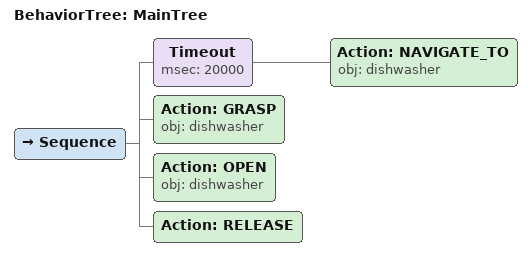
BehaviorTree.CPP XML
<root main_tree_to_execute="MainTree">
  <BehaviorTree ID="MainTree">
    <Sequence>
      <!-- Timeout: NAVIGATE_TO dishwasher within 20s -->
      <Timeout msec="20000">
        <!-- Navigate to dishwasher -->
        <Action ID="NAVIGATE_TO" obj="dishwasher" />
      </Timeout>
      <!-- Grasp dishwasher -->
      <Action ID="GRASP" obj="dishwasher" />
      <!-- Open dishwasher -->
      <Action ID="OPEN" obj="dishwasher" />
      <!-- Release -->
      <Action ID="RELEASE" />
    </Sequence>
  </BehaviorTree>
</root>
